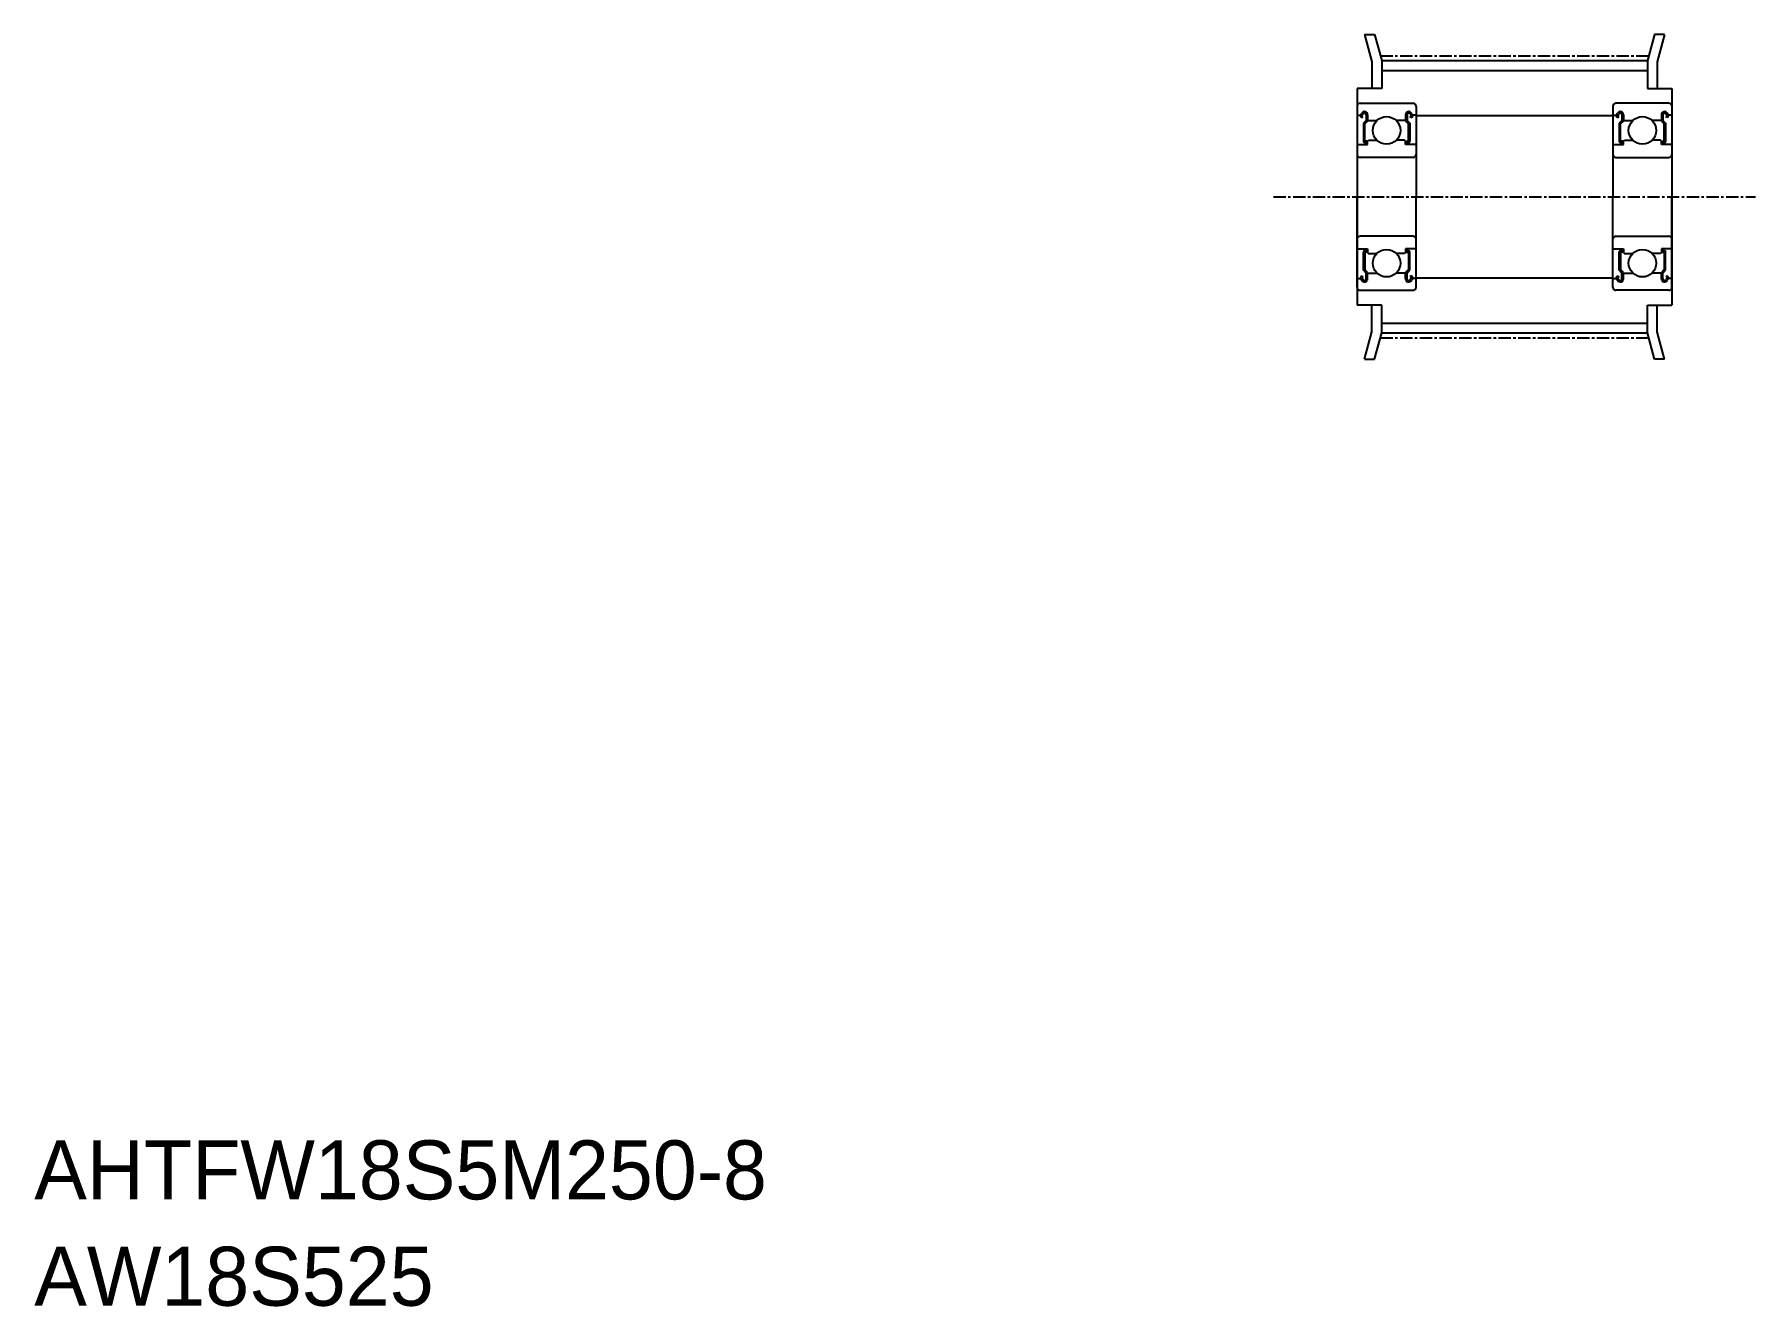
# Model space of a CAD drawing. Extents: x -286 to -111, y -61 to 68.
import ezdxf

# ---------------------------------------------------------------- set-up
doc = ezdxf.new("R2010")
doc.units = 0
doc.linetypes.add('CENTER', pattern=[2, 1.25, -0.25, 0.25, -0.25])
doc.layers.get('0').update_dxf_attribs({"linetype": 'CONTINUOUS'})
doc.layers.add('CENTER', color=1, linetype='CENTER')

msp = doc.modelspace()

# ---------------------------------------------------------------- linework, layer by layer
for p, q in [((-150.8, 68.41), (-150.05, 65.64)), ((-150.8, 68.41), (-149.77, 68.41)), ((-149.77, 68.41), (-149.05, 65.76)), ((-121.33, 68.41), (-122.05, 65.76)), ((-120.3, 68.41), (-121.33, 68.41)), ((-120.3, 68.41), (-121.05, 65.64)), ((-150.05, 65.64), (-150.05, 62.91)), ((-149.05, 65.76), (-149.05, 62.91)), ((-149.05, 65.76), (-122.05, 65.76)), ((-149.05, 64.76), (-122.05, 64.76)), ((-122.05, 65.76), (-122.05, 62.91)), ((-121.05, 65.64), (-121.05, 62.91)), ((-149.05, 62.91), (-151.55, 62.91)), ((-151.55, 62.91), (-151.55, 41.91)), ((-151.55, 62.91), (-151.55, 40.91)), ((-151.25, 61.41), (-145.85, 61.41)), ((-119.85, 61.41), (-125.25, 61.41)), ((-122.05, 62.91), (-119.55, 62.91)), ((-119.55, 62.91), (-119.55, 41.91)), ((-119.55, 62.91), (-119.55, 40.91)), ((-151.55, 61.11), (-151.55, 51.91)), ((-151.55, 60.31), (-151.45, 60.21)), ((-151.45, 60.21), (-151.19, 60.21)), ((-151.19, 60.21), (-151.08, 60.41)), ((-151.14, 60.02), (-151.02, 59.95)), ((-151.07, 60.14), (-150.96, 60.34)), ((-150.95, 60.07), (-151.07, 60.14)), ((-151.02, 59.95), (-150.95, 60.07)), ((-150.63, 59.66), (-150.91, 59.38)), ((-150.48, 59.6), (-150.77, 59.32)), ((-150.63, 60.25), (-150.63, 59.66)), ((-150.48, 60.25), (-150.48, 59.6)), ((-150.48, 59.76), (-150.38, 59.66)), ((-150.38, 59.66), (-149.53, 59.66)), ((-146.72, 59.66), (-147.57, 59.66)), ((-146.62, 59.76), (-146.72, 59.66)), ((-146.62, 60.25), (-146.62, 59.6)), ((-146.62, 59.6), (-146.33, 59.32)), ((-146.47, 60.25), (-146.47, 59.66)), ((-146.47, 59.66), (-146.19, 59.38)), ((-146.03, 60.14), (-146.15, 60.34)), ((-146.15, 60.07), (-146.03, 60.14)), ((-146.08, 59.95), (-146.15, 60.07)), ((-145.96, 60.02), (-146.08, 59.95)), ((-145.91, 60.21), (-146.02, 60.41)), ((-145.65, 60.21), (-145.91, 60.21)), ((-145.55, 60.31), (-145.65, 60.21)), ((-145.55, 61.11), (-145.55, 51.91)), ((-125.55, 61.11), (-125.55, 51.91)), ((-125.55, 60.31), (-125.45, 60.21)), ((-125.45, 60.21), (-125.19, 60.21)), ((-125.19, 60.21), (-125.08, 60.41)), ((-125.14, 60.02), (-125.02, 59.95)), ((-125.07, 60.14), (-124.96, 60.34)), ((-124.95, 60.07), (-125.07, 60.14)), ((-125.02, 59.95), (-124.95, 60.07)), ((-124.63, 59.66), (-124.91, 59.38)), ((-124.48, 59.6), (-124.77, 59.32)), ((-124.63, 60.25), (-124.63, 59.66)), ((-124.48, 60.25), (-124.48, 59.6)), ((-124.48, 59.76), (-124.38, 59.66)), ((-124.38, 59.66), (-123.53, 59.66)), ((-120.72, 59.66), (-121.57, 59.66)), ((-120.62, 59.76), (-120.72, 59.66)), ((-120.62, 60.25), (-120.62, 59.6)), ((-120.62, 59.6), (-120.33, 59.32)), ((-120.47, 60.25), (-120.47, 59.66)), ((-120.47, 59.66), (-120.19, 59.38)), ((-120.03, 60.14), (-120.15, 60.34)), ((-120.15, 60.07), (-120.03, 60.14)), ((-120.08, 59.95), (-120.15, 60.07)), ((-119.96, 60.02), (-120.08, 59.95)), ((-119.91, 60.21), (-120.02, 60.41)), ((-119.65, 60.21), (-119.91, 60.21)), ((-119.55, 60.31), (-119.65, 60.21)), ((-119.55, 61.11), (-119.55, 51.91)), ((-150.91, 59.38), (-150.91, 57.56)), ((-150.77, 57.56), (-150.77, 59.32)), ((-146.33, 57.56), (-146.33, 59.32)), ((-146.19, 59.38), (-146.19, 57.56)), ((-145.55, 58.81), (-145.55, 58.81)), ((-125.55, 58.81), (-125.55, 58.81)), ((-124.91, 59.38), (-124.91, 57.56)), ((-124.77, 57.56), (-124.77, 59.32)), ((-120.33, 57.56), (-120.33, 59.32)), ((-120.19, 59.38), (-120.19, 57.56)), ((-151.55, 57.11), (-151.45, 57.21)), ((-151.45, 57.21), (-150.48, 57.21)), ((-150.55, 57.56), (-150.77, 57.56)), ((-150.77, 57.41), (-150.55, 57.41)), ((-150.55, 57.41), (-150.55, 57.56)), ((-150.48, 57.56), (-150.38, 57.66)), ((-150.48, 57.21), (-150.48, 57.56)), ((-150.38, 57.66), (-149.53, 57.66)), ((-146.72, 57.66), (-147.57, 57.66)), ((-146.62, 57.56), (-146.72, 57.66)), ((-146.62, 57.21), (-146.62, 57.56)), ((-145.65, 57.21), (-146.62, 57.21)), ((-146.55, 57.41), (-146.55, 57.56)), ((-146.55, 57.56), (-146.33, 57.56)), ((-146.33, 57.41), (-146.55, 57.41)), ((-145.55, 57.11), (-145.65, 57.21)), ((-145.55, 56.51), (-145.55, 56.51)), ((-125.55, 57.11), (-125.45, 57.21)), ((-125.55, 56.51), (-125.55, 56.51)), ((-125.45, 57.21), (-124.48, 57.21)), ((-124.55, 57.56), (-124.77, 57.56)), ((-124.77, 57.41), (-124.55, 57.41)), ((-124.55, 57.41), (-124.55, 57.56)), ((-124.48, 57.56), (-124.38, 57.66)), ((-124.48, 57.21), (-124.48, 57.56)), ((-124.38, 57.66), (-123.53, 57.66)), ((-120.72, 57.66), (-121.57, 57.66)), ((-120.62, 57.56), (-120.72, 57.66)), ((-120.62, 57.21), (-120.62, 57.56)), ((-119.65, 57.21), (-120.62, 57.21)), ((-120.55, 57.56), (-120.33, 57.56)), ((-120.55, 57.41), (-120.55, 57.56)), ((-120.33, 57.41), (-120.55, 57.41)), ((-119.55, 57.11), (-119.65, 57.21)), ((-145.85, 55.91), (-151.25, 55.91)), ((-125.25, 55.91), (-119.85, 55.91)), ((-151.55, 42.71), (-151.55, 51.91)), ((-145.55, 42.71), (-145.55, 51.91)), ((-125.55, 42.71), (-125.55, 51.91)), ((-119.55, 42.71), (-119.55, 51.91)), ((-145.85, 47.91), (-151.25, 47.91)), ((-125.25, 47.91), (-119.85, 47.91)), ((-151.55, 46.71), (-151.45, 46.61)), ((-151.45, 46.61), (-150.48, 46.61)), ((-150.91, 44.45), (-150.91, 46.27)), ((-150.77, 46.41), (-150.55, 46.41)), ((-150.77, 46.27), (-150.77, 44.51)), ((-150.55, 46.27), (-150.77, 46.27)), ((-150.55, 46.41), (-150.55, 46.27)), ((-150.48, 46.61), (-150.48, 46.26)), ((-150.48, 46.26), (-150.38, 46.16)), ((-150.38, 46.16), (-149.53, 46.16)), ((-146.72, 46.16), (-147.57, 46.16)), ((-146.62, 46.26), (-146.72, 46.16)), ((-146.62, 46.61), (-146.62, 46.26)), ((-145.65, 46.61), (-146.62, 46.61)), ((-146.55, 46.41), (-146.55, 46.27)), ((-146.33, 46.41), (-146.55, 46.41)), ((-146.55, 46.27), (-146.33, 46.27)), ((-146.33, 46.27), (-146.33, 44.51)), ((-146.19, 44.45), (-146.19, 46.27)), ((-145.55, 46.71), (-145.65, 46.61)), ((-125.55, 46.71), (-125.45, 46.61)), ((-125.45, 46.61), (-124.48, 46.61)), ((-124.91, 44.45), (-124.91, 46.27)), ((-124.77, 46.41), (-124.55, 46.41)), ((-124.77, 46.27), (-124.77, 44.51)), ((-124.55, 46.27), (-124.77, 46.27)), ((-124.55, 46.41), (-124.55, 46.27)), ((-124.48, 46.61), (-124.48, 46.26)), ((-124.48, 46.26), (-124.38, 46.16)), ((-124.38, 46.16), (-123.53, 46.16)), ((-120.72, 46.16), (-121.57, 46.16)), ((-120.62, 46.26), (-120.72, 46.16)), ((-120.62, 46.61), (-120.62, 46.26)), ((-119.65, 46.61), (-120.62, 46.61)), ((-120.55, 46.41), (-120.55, 46.27)), ((-120.33, 46.41), (-120.55, 46.41)), ((-120.55, 46.27), (-120.33, 46.27)), ((-120.33, 46.27), (-120.33, 44.51)), ((-120.19, 44.45), (-120.19, 46.27)), ((-119.55, 46.71), (-119.65, 46.61)), ((-151.14, 43.81), (-151.02, 43.88)), ((-150.95, 43.76), (-151.07, 43.68)), ((-151.02, 43.88), (-150.95, 43.76)), ((-150.63, 44.16), (-150.91, 44.45)), ((-150.48, 44.22), (-150.77, 44.51)), ((-150.63, 43.58), (-150.63, 44.16)), ((-150.48, 43.58), (-150.48, 44.22)), ((-150.48, 44.06), (-150.38, 44.16)), ((-150.38, 44.16), (-149.53, 44.16)), ((-146.72, 44.16), (-147.57, 44.16)), ((-146.62, 44.06), (-146.72, 44.16)), ((-146.62, 44.22), (-146.33, 44.51)), ((-146.62, 43.58), (-146.62, 44.22)), ((-146.47, 44.16), (-146.19, 44.45)), ((-146.47, 43.58), (-146.47, 44.16)), ((-146.08, 43.88), (-146.15, 43.76)), ((-146.15, 43.76), (-146.03, 43.68)), ((-145.96, 43.81), (-146.08, 43.88)), ((-125.14, 43.81), (-125.02, 43.88)), ((-124.95, 43.76), (-125.07, 43.68)), ((-125.02, 43.88), (-124.95, 43.76)), ((-124.63, 44.16), (-124.91, 44.45)), ((-124.48, 44.22), (-124.77, 44.51)), ((-124.63, 43.58), (-124.63, 44.16)), ((-124.48, 43.58), (-124.48, 44.22)), ((-124.48, 44.06), (-124.38, 44.16)), ((-124.38, 44.16), (-123.53, 44.16)), ((-120.72, 44.16), (-121.57, 44.16)), ((-120.62, 44.06), (-120.72, 44.16)), ((-120.62, 44.22), (-120.33, 44.51)), ((-120.62, 43.58), (-120.62, 44.22)), ((-120.47, 44.16), (-120.19, 44.45)), ((-120.47, 43.58), (-120.47, 44.16)), ((-120.08, 43.88), (-120.15, 43.76)), ((-120.15, 43.76), (-120.03, 43.68)), ((-119.96, 43.81), (-120.08, 43.88)), ((-151.55, 43.51), (-151.45, 43.61)), ((-151.45, 43.61), (-151.19, 43.61)), ((-151.25, 42.41), (-145.85, 42.41)), ((-151.19, 43.61), (-151.08, 43.42)), ((-151.07, 43.68), (-150.96, 43.49)), ((-146.03, 43.68), (-146.15, 43.49)), ((-145.91, 43.61), (-146.02, 43.42)), ((-145.65, 43.61), (-145.91, 43.61)), ((-145.55, 43.51), (-145.65, 43.61)), ((-125.55, 43.51), (-125.45, 43.61)), ((-125.45, 43.61), (-125.19, 43.61)), ((-119.85, 42.41), (-125.25, 42.41)), ((-125.19, 43.61), (-125.08, 43.42)), ((-125.07, 43.68), (-124.96, 43.49)), ((-120.03, 43.68), (-120.15, 43.49)), ((-119.91, 43.61), (-120.02, 43.42)), ((-119.65, 43.61), (-119.91, 43.61)), ((-119.55, 43.51), (-119.65, 43.61)), ((-149.05, 40.91), (-151.55, 40.91)), ((-150.05, 38.19), (-150.05, 40.91)), ((-149.05, 38.07), (-149.05, 40.91)), ((-122.05, 40.91), (-119.55, 40.91)), ((-122.05, 38.07), (-122.05, 40.91)), ((-121.05, 38.19), (-121.05, 40.91)), ((-149.05, 39.06), (-122.05, 39.06)), ((-150.8, 35.41), (-150.05, 38.19)), ((-149.77, 35.41), (-149.05, 38.07)), ((-149.05, 38.07), (-122.05, 38.07)), ((-121.33, 35.41), (-122.05, 38.07)), ((-120.3, 35.41), (-121.05, 38.19)), ((-150.8, 35.41), (-149.77, 35.41)), ((-120.3, 35.41), (-121.33, 35.41))]:
    msp.add_line(p, q)
at = {"color": 7, "linetype": 'CONTINUOUS'}
for p, q in [((-145.55, 60.16), (-125.55, 60.16)), ((-145.55, 43.66), (-125.55, 43.66))]:
    msp.add_line(p, q, dxfattribs=at)
for centre in [(-148.55, 58.66), (-122.55, 58.66), (-148.55, 45.16), (-122.55, 45.16)]:
    msp.add_circle(centre, 1.4)
for centre, radius, start, end in [((-151.25, 61.11), 0.3, 90, 180), ((-145.85, 61.11), 0.3, 0, 90), ((-125.25, 61.11), 0.3, 90, 180), ((-119.85, 61.11), 0.3, 0, 90), ((-151.07, 60.14), 0.142, 149.9903, 240.0019), ((-150.8, 60.25), 0.319, 0, 150.0003), ((-150.8, 60.25), 0.177, 0, 150.0032), ((-146.3, 60.25), 0.319, 29.9997, 180), ((-146.3, 60.25), 0.177, 29.9968, 180), ((-146.03, 60.14), 0.142, 299.9981, 30.0097), ((-125.07, 60.14), 0.142, 149.9903, 240.0019), ((-124.8, 60.25), 0.319, 0, 150.0003), ((-124.8, 60.25), 0.177, 0, 150.0032), ((-120.3, 60.25), 0.319, 29.9997, 180), ((-120.3, 60.25), 0.177, 29.9968, 180), ((-120.03, 60.14), 0.142, 299.9981, 30.0097), ((-151.25, 56.21), 0.3, 180, 270), ((-150.77, 57.56), 0.142, 180, 270), ((-146.33, 57.56), 0.142, 270, 360), ((-145.85, 56.21), 0.3, 270, 0), ((-125.25, 56.21), 0.3, 180, 270), ((-124.77, 57.56), 0.142, 180, 270), ((-120.33, 57.56), 0.142, 270, 360), ((-119.85, 56.21), 0.3, 270, 0), ((-151.25, 47.61), 0.3, 90, 180), ((-145.85, 47.61), 0.3, 0, 90), ((-125.25, 47.61), 0.3, 90, 180), ((-119.85, 47.61), 0.3, 0, 90), ((-150.77, 46.27), 0.142, 90, 180), ((-146.33, 46.27), 0.142, 0, 90), ((-124.77, 46.27), 0.142, 90, 180), ((-120.33, 46.27), 0.142, 0, 90), ((-151.07, 43.68), 0.142, 119.9981, 210.0097), ((-146.03, 43.68), 0.142, 329.9903, 60.0019), ((-125.07, 43.68), 0.142, 119.9981, 210.0097), ((-120.03, 43.68), 0.142, 329.9903, 60.0019), ((-151.25, 42.71), 0.3, 180, 270), ((-150.8, 43.58), 0.319, 209.9997, 0), ((-150.8, 43.58), 0.177, 209.9968, 0), ((-146.3, 43.58), 0.319, 180, 330.0003), ((-146.3, 43.58), 0.177, 180, 330.0032), ((-145.85, 42.71), 0.3, 270, 0), ((-125.25, 42.71), 0.3, 180, 270), ((-124.8, 43.58), 0.319, 209.9997, 0), ((-124.8, 43.58), 0.177, 209.9968, 0), ((-120.3, 43.58), 0.319, 180, 330.0003), ((-120.3, 43.58), 0.177, 180, 330.0032), ((-119.85, 42.71), 0.3, 270, 0)]:
    msp.add_arc(centre, radius, start, end)
at = {"layer": 'CENTER', "color": 1, "linetype": 'CENTER'}
for p, q in [((-149.18, 66.24), (-121.92, 66.24)), ((-160.05, 51.91), (-111.05, 51.91)), ((-149.18, 37.59), (-121.92, 37.59))]:
    msp.add_line(p, q, dxfattribs=at)

# ---------------------------------------------------------------- texts
at = {"color": 7, "linetype": 'CONTINUOUS'}
for s, p in [('AHTFW18S5M250-8', (-285.99, -50)), ('AW18S525', (-285.99, -60.81))]:
    msp.add_text(s, height=6, dxfattribs=at).set_placement(p)

doc.saveas('drawing.dxf')
